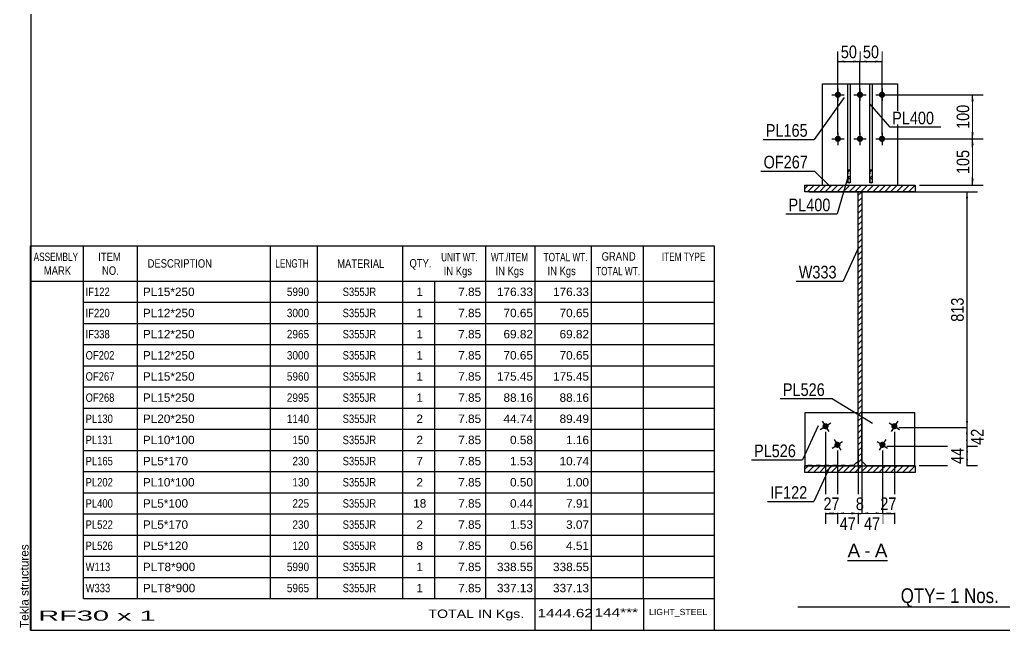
# Model space of a CAD drawing. Header units: millimetres. Extents: x 2 to 405, y 5 to 282.
# Drawn here: x 2.5 to 225.7, y 5 to 143.5 of the extents above; entities that cross this region are included whole.
import ezdxf

# ---------------------------------------------------------------- set-up
doc = ezdxf.new("R2010")
doc.units = ezdxf.units.MM
doc.linetypes.add('DXK_LINE_DOT1', pattern=[1.8814, 0.9407, -0.9407])
doc.styles.add('Arial', font='ARIAL.TTF', dxfattribs={"height": 0.2})
doc.styles.add('Arial Narrow', font='ARIALN.TTF', dxfattribs={"height": 0.2})

# ---------------------------------------------------------------- blocks, each defined once
blk = doc.blocks.new('Unknown-623473047-1210')
at = {"color": 5, "linetype": 'Continuous'}
for p, q in [((5, 282), (5, 5)), ((5, 5), (405, 5))]:
    blk.add_line(p, q, dxfattribs=at)
at = {"color": 174, "linetype": 'Continuous', "style": 'Arial'}
blk.add_text('Tekla structures', height=1.9102, rotation=90, dxfattribs=at).set_placement((4.5, 5.5))
blk = doc.blocks.new('Unknown-623473047-15 - 1231')
at = {"color": 7, "linetype": 'Continuous'}
blk.add_line((190.12, 20.79), (199.15, 20.79), dxfattribs=at)
at = {"color": 0, "linetype": 'Continuous'}
blk.add_wipeout([(192.97, 21.54), (192.97, 24.74), (190.12, 24.74), (190.12, 21.54)], dxfattribs=at)
blk.add_wipeout([(195.35, 21.54), (195.35, 24.74), (193.93, 24.74), (193.93, 21.54)], dxfattribs=at)
at = {"color": 96, "linetype": 'Continuous', "style": 'Arial'}
for s, p in [('A', (190.12, 21.54)), ('-', (193.93, 21.54))]:
    blk.add_text(s, height=3.06, dxfattribs=at).set_placement(p)
at = {"color": 0, "linetype": 'Continuous'}
blk.add_wipeout([(199.15, 21.54), (199.15, 24.74), (196.31, 24.74), (196.31, 21.54)], dxfattribs=at)
at = {"color": 96, "linetype": 'Continuous', "style": 'Arial'}
blk.add_text('A', height=3.06, dxfattribs=at).set_placement((196.31, 21.54))
blk = doc.blocks.new('Part-623473047-1259 - 1231')
at = {"linetype": 'Continuous'}
h = blk.add_hatch(dxfattribs=at)
h.set_pattern_fill('', scale=0.3, style=0, pattern_type=0)
h.set_pattern_definition([(45, (193.3315, 104.44925), (-0.673519, 0.673519), [])])
h.paths.add_polyline_path([(193.33, 42.3), (193.33, 104.45), (192.53, 104.45), (192.53, 42.3)])
at = {"color": 2, "linetype": 'Continuous'}
for p, q in [((192.53, 79.45), (192.53, 104.45)), ((192.53, 104.45), (193.33, 104.45)), ((193.33, 104.45), (193.33, 79.45)), ((192.53, 42.3), (192.53, 79.35)), ((193.33, 79.35), (193.33, 42.3)), ((193.33, 42.3), (192.53, 42.3))]:
    blk.add_line(p, q, dxfattribs=at)
blk = doc.blocks.new('Part-623473047-1322 - 1231')
at = {"color": 2, "linetype": 'Continuous'}
for p, q in [((193.36, 54.35), (205.36, 54.35)), ((193.36, 43.35), (193.36, 54.35)), ((205.36, 42.35), (205.36, 54.35)), ((193.36, 43.35), (194.36, 42.35)), ((194.36, 42.35), (205.36, 42.35)), ((194.36, 42.35), (194.36, 42.35))]:
    blk.add_line(p, q, dxfattribs=at)
at = {"color": 7, "linetype": 'DXK_LINE_DOT1'}
for p, q in [((193.36, 54.35), (205.36, 54.35)), ((194.36, 42.35), (193.36, 43.35)), ((194.36, 42.35), (205.36, 42.35))]:
    blk.add_line(p, q, dxfattribs=at)
blk = doc.blocks.new('Part-623473047-1257 - 1231')
at = {"linetype": 'Continuous'}
h = blk.add_hatch(dxfattribs=at)
h.set_pattern_fill('', scale=0.3, style=0, pattern_type=0)
h.set_pattern_definition([(45, (205.4315, 105.94925), (-0.67352, 0.67352), [])])
h.paths.add_polyline_path([(205.43, 104.45), (205.43, 105.95), (180.43, 105.95), (180.43, 104.45)])
at = {"color": 2, "linetype": 'Continuous'}
for p, q in [((180.43, 104.45), (180.43, 105.95)), ((180.43, 105.95), (205.43, 105.95)), ((205.43, 105.95), (205.43, 104.45)), ((205.43, 104.45), (180.43, 104.45))]:
    blk.add_line(p, q, dxfattribs=at)
blk = doc.blocks.new('Part-623473047-1261 - 1231')
at = {"linetype": 'Continuous'}
h = blk.add_hatch(dxfattribs=at)
h.set_pattern_fill('', scale=0.3, style=0, pattern_type=0)
h.set_pattern_definition([(45, (205.4315, 42.2992), (-0.67352, 0.67352), [])])
h.paths.add_polyline_path([(205.43, 40.8), (205.43, 42.3), (180.43, 42.3), (180.43, 40.8)])
at = {"color": 2, "linetype": 'Continuous'}
for p, q in [((180.43, 40.8), (180.43, 42.3)), ((180.43, 42.3), (205.43, 42.3)), ((205.43, 40.8), (180.43, 40.8)), ((205.43, 42.3), (205.43, 40.8))]:
    blk.add_line(p, q, dxfattribs=at)
blk = doc.blocks.new('Part-623473047-1321 - 1231')
at = {"linetype": 'Continuous'}
h = blk.add_hatch(dxfattribs=at)
h.set_pattern_fill('', scale=0.3, style=0, pattern_type=0)
h.set_pattern_definition([(45, (195.6815, 109.4183), (-0.67352, 0.67352), [])])
h.paths.add_polyline_path([(195.68, 106.45), (195.68, 109.42), (195.18, 109.42), (195.18, 106.45)])
at = {"color": 2, "linetype": 'Continuous'}
for p, q in [((195.18, 109.42), (195.18, 128.95)), ((195.18, 128.95), (195.68, 128.95)), ((195.68, 128.95), (195.68, 109.42)), ((195.18, 106.45), (195.18, 109.42)), ((195.18, 109.42), (195.68, 109.42)), ((195.68, 109.42), (195.68, 106.45)), ((195.68, 106.45), (195.18, 106.45)), ((195.68, 106.45), (195.18, 106.45))]:
    blk.add_line(p, q, dxfattribs=at)
at = {"color": 7, "linetype": 'DXK_LINE_DOT1'}
for p, q in [((195.18, 109.42), (195.18, 106.45)), ((195.68, 109.42), (195.68, 106.45)), ((195.18, 107.45), (195.68, 107.45))]:
    blk.add_line(p, q, dxfattribs=at)
blk = doc.blocks.new('Part-623473047-1328 - 1231')
at = {"color": 2, "linetype": 'Continuous'}
for p, q in [((184.43, 105.95), (184.43, 128.95)), ((184.43, 128.95), (201.43, 128.95)), ((201.43, 128.95), (201.43, 105.95))]:
    blk.add_line(p, q, dxfattribs=at)
at = {"color": 7, "linetype": 'DXK_LINE_DOT1'}
for p, q in [((184.43, 128.95), (201.43, 128.95)), ((184.43, 105.95), (184.43, 105.95)), ((184.43, 105.95), (184.43, 105.95)), ((184.43, 105.95), (201.43, 105.95)), ((201.43, 105.95), (201.43, 105.95)), ((201.43, 105.95), (201.43, 105.95))]:
    blk.add_line(p, q, dxfattribs=at)
blk = doc.blocks.new('Bolt-623473047-1363 - 1231')
at = {"linetype": 'Continuous'}
for points in [[(188.63, 126.45), (188.62, 126.31), (188.57, 126.17), (188.5, 126.04), (188.4, 125.93), (188.28, 125.84), (188.15, 125.79), (188, 125.75), (187.86, 125.75), (187.72, 125.79), (187.58, 125.84), (187.46, 125.93), (187.37, 126.04), (187.29, 126.17), (187.25, 126.31), (187.23, 126.45), (187.25, 126.6), (187.29, 126.74), (187.37, 126.86), (187.46, 126.97), (187.58, 127.06), (187.72, 127.12), (187.86, 127.15), (188, 127.15), (188.15, 127.12), (188.28, 127.06), (188.4, 126.97), (188.5, 126.86), (188.57, 126.74), (188.62, 126.6)], [(193.63, 126.45), (193.62, 126.31), (193.57, 126.17), (193.5, 126.04), (193.4, 125.93), (193.28, 125.84), (193.15, 125.79), (193, 125.75), (192.86, 125.75), (192.72, 125.79), (192.58, 125.84), (192.46, 125.93), (192.37, 126.04), (192.29, 126.17), (192.25, 126.31), (192.23, 126.45), (192.25, 126.6), (192.29, 126.74), (192.37, 126.86), (192.46, 126.97), (192.58, 127.06), (192.72, 127.12), (192.86, 127.15), (193, 127.15), (193.15, 127.12), (193.28, 127.06), (193.4, 126.97), (193.5, 126.86), (193.57, 126.74), (193.62, 126.6)], [(198.63, 126.45), (198.62, 126.31), (198.57, 126.17), (198.5, 126.04), (198.4, 125.93), (198.28, 125.84), (198.15, 125.79), (198, 125.75), (197.86, 125.75), (197.72, 125.79), (197.58, 125.84), (197.46, 125.93), (197.37, 126.04), (197.29, 126.17), (197.25, 126.31), (197.23, 126.45), (197.25, 126.6), (197.29, 126.74), (197.37, 126.86), (197.46, 126.97), (197.58, 127.06), (197.72, 127.12), (197.86, 127.15), (198, 127.15), (198.15, 127.12), (198.28, 127.06), (198.4, 126.97), (198.5, 126.86), (198.57, 126.74), (198.62, 126.6)], [(188.63, 116.45), (188.62, 116.31), (188.57, 116.17), (188.5, 116.04), (188.4, 115.93), (188.28, 115.84), (188.15, 115.79), (188, 115.75), (187.86, 115.75), (187.72, 115.79), (187.58, 115.84), (187.46, 115.93), (187.37, 116.04), (187.29, 116.17), (187.25, 116.31), (187.23, 116.45), (187.25, 116.6), (187.29, 116.74), (187.37, 116.86), (187.46, 116.97), (187.58, 117.06), (187.72, 117.12), (187.86, 117.15), (188, 117.15), (188.15, 117.12), (188.28, 117.06), (188.4, 116.97), (188.5, 116.86), (188.57, 116.74), (188.62, 116.6)], [(193.63, 116.45), (193.62, 116.31), (193.57, 116.17), (193.5, 116.04), (193.4, 115.93), (193.28, 115.84), (193.15, 115.79), (193, 115.75), (192.86, 115.75), (192.72, 115.79), (192.58, 115.84), (192.46, 115.93), (192.37, 116.04), (192.29, 116.17), (192.25, 116.31), (192.23, 116.45), (192.25, 116.6), (192.29, 116.74), (192.37, 116.86), (192.46, 116.97), (192.58, 117.06), (192.72, 117.12), (192.86, 117.15), (193, 117.15), (193.15, 117.12), (193.28, 117.06), (193.4, 116.97), (193.5, 116.86), (193.57, 116.74), (193.62, 116.6)], [(198.63, 116.45), (198.62, 116.31), (198.57, 116.17), (198.5, 116.04), (198.4, 115.93), (198.28, 115.84), (198.15, 115.79), (198, 115.75), (197.86, 115.75), (197.72, 115.79), (197.58, 115.84), (197.46, 115.93), (197.37, 116.04), (197.29, 116.17), (197.25, 116.31), (197.23, 116.45), (197.25, 116.6), (197.29, 116.74), (197.37, 116.86), (197.46, 116.97), (197.58, 117.06), (197.72, 117.12), (197.86, 117.15), (198, 117.15), (198.15, 117.12), (198.28, 117.06), (198.4, 116.97), (198.5, 116.86), (198.57, 116.74), (198.62, 116.6)]]:
    blk.add_hatch(color=3, dxfattribs=at).paths.add_polyline_path(points)
at = {"color": 3, "linetype": 'Continuous'}
for p, q in [((187.93, 127.85), (187.93, 125.05)), ((192.93, 127.85), (192.93, 125.05)), ((197.93, 127.85), (197.93, 125.05)), ((186.53, 126.45), (189.33, 126.45)), ((191.53, 126.45), (194.33, 126.45)), ((196.53, 126.45), (199.33, 126.45)), ((186.53, 116.45), (189.33, 116.45)), ((187.93, 117.85), (187.93, 115.05)), ((191.53, 116.45), (194.33, 116.45)), ((192.93, 117.85), (192.93, 115.05)), ((196.53, 116.45), (199.33, 116.45)), ((197.93, 117.85), (197.93, 115.05))]:
    blk.add_line(p, q, dxfattribs=at)
blk = doc.blocks.new('Part-623473047-5095 - 1231')
at = {"color": 2, "linetype": 'Continuous'}
for p, q in [((180.5, 54.35), (192.5, 54.35)), ((180.5, 42.35), (180.5, 54.35)), ((192.5, 43.35), (192.5, 54.35)), ((191.5, 42.35), (192.5, 43.35)), ((180.5, 42.35), (191.5, 42.35)), ((191.5, 42.35), (191.5, 42.35))]:
    blk.add_line(p, q, dxfattribs=at)
at = {"color": 7, "linetype": 'DXK_LINE_DOT1'}
for p, q in [((180.5, 54.35), (192.5, 54.35)), ((191.5, 42.35), (192.5, 43.35)), ((191.5, 42.35), (180.5, 42.35))]:
    blk.add_line(p, q, dxfattribs=at)
blk = doc.blocks.new('Part-623473047-5110 - 1231')
at = {"linetype": 'Continuous'}
h = blk.add_hatch(dxfattribs=at)
h.set_pattern_fill('', scale=0.3, style=0, pattern_type=0)
h.set_pattern_definition([(45, (190.6815, 109.4183), (-0.67352, 0.67352), [])])
h.paths.add_polyline_path([(190.68, 106.45), (190.68, 109.42), (190.18, 109.42), (190.18, 106.45)])
at = {"color": 2, "linetype": 'Continuous'}
for p, q in [((190.18, 109.42), (190.18, 128.95)), ((190.18, 128.95), (190.68, 128.95)), ((190.68, 128.95), (190.68, 109.42)), ((190.18, 106.45), (190.18, 109.42)), ((190.18, 109.42), (190.68, 109.42)), ((190.68, 109.42), (190.68, 106.45)), ((190.68, 106.45), (190.18, 106.45)), ((190.68, 106.45), (190.18, 106.45))]:
    blk.add_line(p, q, dxfattribs=at)
at = {"color": 7, "linetype": 'DXK_LINE_DOT1'}
for p, q in [((190.18, 109.42), (190.18, 106.45)), ((190.68, 109.42), (190.68, 106.45)), ((190.18, 107.45), (190.68, 107.45))]:
    blk.add_line(p, q, dxfattribs=at)
blk = doc.blocks.new('Bolt-623473047-5125 - 1231')
at = {"linetype": 'Continuous'}
for points in [[(201.32, 50.88), (201.23, 50.77), (201.12, 50.67), (200.99, 50.61), (200.84, 50.57), (200.7, 50.56), (200.55, 50.58), (200.42, 50.63), (200.29, 50.71), (200.19, 50.81), (200.11, 50.94), (200.06, 51.07), (200.03, 51.22), (200.04, 51.36), (200.08, 51.5), (200.14, 51.64), (200.23, 51.75), (200.35, 51.84), (200.48, 51.91), (200.62, 51.95), (200.76, 51.96), (200.91, 51.93), (201.05, 51.88), (201.17, 51.8), (201.27, 51.7), (201.35, 51.58), (201.41, 51.44), (201.43, 51.3), (201.42, 51.15), (201.39, 51.01)], [(198.62, 46.67), (198.53, 46.56), (198.42, 46.46), (198.29, 46.4), (198.14, 46.36), (198, 46.35), (197.85, 46.37), (197.72, 46.42), (197.59, 46.5), (197.49, 46.61), (197.41, 46.73), (197.36, 46.86), (197.33, 47.01), (197.34, 47.15), (197.38, 47.3), (197.44, 47.43), (197.53, 47.54), (197.65, 47.63), (197.78, 47.7), (197.92, 47.74), (198.06, 47.75), (198.21, 47.73), (198.35, 47.67), (198.47, 47.6), (198.57, 47.49), (198.65, 47.37), (198.71, 47.23), (198.73, 47.09), (198.72, 46.94), (198.69, 46.8)]]:
    blk.add_hatch(color=3, dxfattribs=at).paths.add_polyline_path(points)
at = {"color": 3, "linetype": 'Continuous'}
for p, q in [((199.55, 52.01), (201.91, 50.5)), ((201.49, 52.44), (199.98, 50.08)), ((196.85, 47.81), (199.21, 46.29)), ((198.79, 48.23), (197.28, 45.87))]:
    blk.add_line(p, q, dxfattribs=at)
blk = doc.blocks.new('Bolt-623473047-5131 - 1231')
at = {"linetype": 'Continuous'}
for points in [[(185.72, 51.64), (185.79, 51.5), (185.82, 51.36), (185.83, 51.22), (185.81, 51.07), (185.75, 50.94), (185.67, 50.81), (185.57, 50.71), (185.45, 50.63), (185.31, 50.58), (185.16, 50.56), (185.02, 50.57), (184.88, 50.61), (184.75, 50.67), (184.63, 50.77), (184.54, 50.88), (184.48, 51.01), (184.44, 51.15), (184.43, 51.3), (184.46, 51.44), (184.51, 51.58), (184.59, 51.7), (184.69, 51.8), (184.82, 51.88), (184.95, 51.93), (185.1, 51.96), (185.24, 51.95), (185.39, 51.91), (185.52, 51.84), (185.63, 51.75)], [(188.42, 47.43), (188.49, 47.3), (188.52, 47.15), (188.53, 47.01), (188.51, 46.86), (188.45, 46.73), (188.37, 46.61), (188.27, 46.5), (188.15, 46.42), (188.01, 46.37), (187.86, 46.35), (187.72, 46.36), (187.58, 46.4), (187.45, 46.46), (187.33, 46.56), (187.24, 46.67), (187.18, 46.8), (187.14, 46.94), (187.13, 47.09), (187.16, 47.23), (187.21, 47.37), (187.29, 47.49), (187.39, 47.6), (187.52, 47.67), (187.65, 47.73), (187.8, 47.75), (187.94, 47.74), (188.09, 47.7), (188.22, 47.63), (188.33, 47.54)]]:
    blk.add_hatch(color=3, dxfattribs=at).paths.add_polyline_path(points)
at = {"color": 3, "linetype": 'Continuous'}
for p, q in [((183.95, 50.5), (186.31, 52.01)), ((184.38, 52.44), (185.89, 50.08)), ((186.65, 46.29), (189.01, 47.81)), ((187.08, 48.23), (188.59, 45.87))]:
    blk.add_line(p, q, dxfattribs=at)
blk = doc.blocks.new('StraightDimension-623473047-8142 - 1231')
at = {"linetype": 'Continuous'}
for points in [[(218.21, 124.95), (218.46, 126.45), (218.71, 124.95)], [(218.71, 117.95), (218.46, 116.45), (218.21, 117.95)]]:
    blk.add_hatch(color=7, dxfattribs=at).paths.add_polyline_path(points)
at = {"color": 7, "linetype": 'Continuous'}
for p, q in [((198.93, 126.45), (220.86, 126.45)), ((218.46, 116.45), (218.46, 126.45)), ((198.93, 116.45), (220.86, 116.45))]:
    blk.add_line(p, q, dxfattribs=at)
at = {"color": 0}
blk.add_wipeout([(218.31, 124.79), (214.11, 124.79), (214.11, 118.11), (218.31, 118.11)], dxfattribs=at)
at = {"color": 3, "style": 'Arial Narrow'}
blk.add_text('100', height=2.863, rotation=90.0002, dxfattribs=at).set_placement((217.71, 118.71))
blk = doc.blocks.new('StraightDimension-623473047-8030 - 1231')
at = {"linetype": 'Continuous'}
for points in [[(189.33, 31.24), (187.83, 31.49), (189.33, 31.74)], [(191, 31.74), (192.5, 31.49), (191, 31.24)]]:
    blk.add_hatch(color=7, dxfattribs=at).paths.add_polyline_path(points)
at = {"color": 7, "linetype": 'Continuous'}
for p, q in [((187.83, 45.75), (187.83, 29.24)), ((192.5, 45.75), (192.5, 29.24)), ((187.83, 31.49), (192.5, 31.49))]:
    blk.add_line(p, q, dxfattribs=at)
at = {"color": 0}
blk.add_wipeout([(192.59, 27.14), (192.59, 31.34), (187.74, 31.34), (187.74, 27.14)], dxfattribs=at)
at = {"color": 3, "style": 'Arial Narrow'}
blk.add_text('47', height=2.863, dxfattribs=at).set_placement((188.34, 27.74))
blk = doc.blocks.new('StraightDimension-623473047-8029 - 1231')
at = {"linetype": 'Continuous'}
for points in [[(191, 31.74), (192.5, 31.49), (191, 31.24)], [(194.83, 31.24), (193.33, 31.49), (194.83, 31.74)]]:
    blk.add_hatch(color=7, dxfattribs=at).paths.add_polyline_path(points)
at = {"color": 7, "linetype": 'Continuous'}
for p, q in [((192.5, 45.75), (192.5, 29.09)), ((193.33, 45.75), (193.33, 29.09)), ((192.5, 31.49), (193.33, 31.49))]:
    blk.add_line(p, q, dxfattribs=at)
at = {"color": 0}
blk.add_wipeout([(194.43, 31.64), (194.43, 35.84), (191.4, 35.84), (191.4, 31.64)], dxfattribs=at)
at = {"color": 3, "style": 'Arial Narrow'}
blk.add_text('8', height=2.86, dxfattribs=at).set_placement((192, 32.24))
blk = doc.blocks.new('StraightDimension-623473047-8166 - 1231')
at = {"linetype": 'Continuous'}
for points in [[(194.43, 133.75), (192.93, 134), (194.43, 134.25)], [(196.43, 134.25), (197.93, 134), (196.43, 133.75)]]:
    blk.add_hatch(color=7, dxfattribs=at).paths.add_polyline_path(points)
at = {"color": 7, "linetype": 'Continuous'}
for p, q in [((192.93, 117.45), (192.93, 136.25)), ((197.93, 117.45), (197.93, 136.25)), ((192.93, 134), (197.93, 134))]:
    blk.add_line(p, q, dxfattribs=at)
at = {"color": 0}
blk.add_wipeout([(197.86, 134.15), (197.86, 138.35), (193, 138.35), (193, 134.15)], dxfattribs=at)
at = {"color": 3, "style": 'Arial Narrow'}
blk.add_text('50', height=2.863, dxfattribs=at).set_placement((193.6, 134.75))
blk = doc.blocks.new('StraightDimension-623473047-8027 - 1231')
at = {"linetype": 'Continuous'}
for points in [[(199.53, 31.24), (198.03, 31.49), (199.53, 31.74)], [(199.23, 31.74), (200.73, 31.49), (199.23, 31.24)]]:
    blk.add_hatch(color=7, dxfattribs=at).paths.add_polyline_path(points)
at = {"color": 7, "linetype": 'Continuous'}
for p, q in [((200.73, 49.96), (200.73, 29.09)), ((198.03, 45.75), (198.03, 29.09)), ((198.03, 31.49), (200.73, 31.49))]:
    blk.add_line(p, q, dxfattribs=at)
at = {"color": 0}
blk.add_wipeout([(201.81, 31.64), (201.81, 35.84), (196.95, 35.84), (196.95, 31.64)], dxfattribs=at)
at = {"color": 3, "style": 'Arial Narrow'}
blk.add_text('27', height=2.863, dxfattribs=at).set_placement((197.55, 32.24))
blk = doc.blocks.new('StraightDimension-623473047-8028 - 1231')
at = {"linetype": 'Continuous'}
for points in [[(194.83, 31.24), (193.33, 31.49), (194.83, 31.74)], [(196.53, 31.74), (198.03, 31.49), (196.53, 31.24)]]:
    blk.add_hatch(color=7, dxfattribs=at).paths.add_polyline_path(points)
at = {"color": 7, "linetype": 'Continuous'}
for p, q in [((193.33, 45.75), (193.33, 29.24)), ((198.03, 45.75), (198.03, 29.24)), ((193.33, 31.49), (198.03, 31.49))]:
    blk.add_line(p, q, dxfattribs=at)
at = {"color": 0}
blk.add_wipeout([(198.11, 27.14), (198.11, 31.34), (193.25, 31.34), (193.25, 27.14)], dxfattribs=at)
at = {"color": 3, "style": 'Arial Narrow'}
blk.add_text('47', height=2.863, dxfattribs=at).set_placement((193.85, 27.74))
blk = doc.blocks.new('StraightDimension-623473047-8031 - 1231')
at = {"linetype": 'Continuous'}
for points in [[(186.64, 31.24), (185.14, 31.49), (186.64, 31.74)], [(186.33, 31.74), (187.83, 31.49), (186.33, 31.24)]]:
    blk.add_hatch(color=7, dxfattribs=at).paths.add_polyline_path(points)
at = {"color": 7, "linetype": 'Continuous'}
for p, q in [((185.14, 49.96), (185.14, 29.09)), ((187.83, 45.75), (187.83, 29.09)), ((185.14, 31.49), (187.83, 31.49))]:
    blk.add_line(p, q, dxfattribs=at)
at = {"color": 0}
blk.add_wipeout([(188.91, 31.64), (188.91, 35.84), (184.06, 35.84), (184.06, 31.64)], dxfattribs=at)
at = {"color": 3, "style": 'Arial Narrow'}
blk.add_text('27', height=2.863, dxfattribs=at).set_placement((184.66, 32.24))
blk = doc.blocks.new('StraightDimension-623473047-8071 - 1231')
at = {"linetype": 'Continuous'}
for points in [[(216.95, 102.95), (217.2, 104.45), (217.45, 102.95)], [(217.45, 52.46), (217.2, 50.96), (216.95, 52.46)]]:
    blk.add_hatch(color=7, dxfattribs=at).paths.add_polyline_path(points)
at = {"color": 7, "linetype": 'Continuous'}
for p, q in [((181.43, 104.45), (219.6, 104.45)), ((217.2, 50.96), (217.2, 104.45)), ((201.73, 50.96), (219.6, 50.96))]:
    blk.add_line(p, q, dxfattribs=at)
at = {"color": 0}
blk.add_wipeout([(217.05, 81.05), (212.85, 81.05), (212.85, 74.36), (217.05, 74.36)], dxfattribs=at)
at = {"color": 3, "style": 'Arial Narrow'}
blk.add_text('813', height=2.863, rotation=90.0002, dxfattribs=at).set_placement((216.45, 74.96))
blk = doc.blocks.new('StraightDimension-623473047-8072 - 1231')
at = {"linetype": 'Continuous'}
for points in [[(216.95, 49.46), (217.2, 50.96), (217.45, 49.46)], [(217.45, 48.25), (217.2, 46.75), (216.95, 48.25)]]:
    blk.add_hatch(color=7, dxfattribs=at).paths.add_polyline_path(points)
at = {"color": 7, "linetype": 'Continuous'}
for p, q in [((201.73, 50.96), (219.45, 50.96)), ((217.2, 46.75), (217.2, 50.96)), ((199.03, 46.75), (219.45, 46.75))]:
    blk.add_line(p, q, dxfattribs=at)
at = {"color": 0}
blk.add_wipeout([(221.55, 51.28), (217.35, 51.28), (217.35, 46.43), (221.55, 46.43)], dxfattribs=at)
at = {"color": 3, "style": 'Arial Narrow'}
blk.add_text('42', height=2.863, rotation=90.0002, dxfattribs=at).set_placement((220.95, 47.03))
blk = doc.blocks.new('StraightDimension-623473047-8073 - 1231')
at = {"linetype": 'Continuous'}
for points in [[(216.95, 45.25), (217.2, 46.75), (217.45, 45.25)], [(217.45, 43.85), (217.2, 42.35), (216.95, 43.85)]]:
    blk.add_hatch(color=7, dxfattribs=at).paths.add_polyline_path(points)
at = {"color": 7, "linetype": 'Continuous'}
for p, q in [((199.03, 46.75), (219.6, 46.75)), ((217.2, 42.35), (217.2, 46.75)), ((206.36, 42.35), (219.6, 42.35))]:
    blk.add_line(p, q, dxfattribs=at)
at = {"color": 0}
blk.add_wipeout([(217.05, 46.98), (212.85, 46.98), (212.85, 42.12), (217.05, 42.12)], dxfattribs=at)
at = {"color": 3, "style": 'Arial Narrow'}
blk.add_text('44', height=2.863, rotation=90.0002, dxfattribs=at).set_placement((216.45, 42.72))
blk = doc.blocks.new('StraightDimension-623473047-8143 - 1231')
at = {"linetype": 'Continuous'}
for points in [[(218.21, 114.95), (218.46, 116.45), (218.71, 114.95)], [(218.71, 107.45), (218.46, 105.95), (218.21, 107.45)]]:
    blk.add_hatch(color=7, dxfattribs=at).paths.add_polyline_path(points)
at = {"color": 7, "linetype": 'Continuous'}
for p, q in [((198.93, 116.45), (220.86, 116.45)), ((218.46, 105.95), (218.46, 116.45)), ((206.43, 105.95), (220.86, 105.95))]:
    blk.add_line(p, q, dxfattribs=at)
at = {"color": 0}
blk.add_wipeout([(218.31, 114.54), (214.11, 114.54), (214.11, 107.86), (218.31, 107.86)], dxfattribs=at)
at = {"color": 3, "style": 'Arial Narrow'}
blk.add_text('105', height=2.863, rotation=90.0002, dxfattribs=at).set_placement((217.71, 108.46))
blk = doc.blocks.new('StraightDimension-623473047-8167 - 1231')
at = {"linetype": 'Continuous'}
for points in [[(189.43, 133.75), (187.93, 134), (189.43, 134.25)], [(191.43, 134.25), (192.93, 134), (191.43, 133.75)]]:
    blk.add_hatch(color=7, dxfattribs=at).paths.add_polyline_path(points)
at = {"color": 7, "linetype": 'Continuous'}
for p, q in [((187.93, 117.45), (187.93, 136.25)), ((192.93, 117.45), (192.93, 136.25)), ((187.93, 134), (192.93, 134))]:
    blk.add_line(p, q, dxfattribs=at)
at = {"color": 0}
blk.add_wipeout([(192.86, 134.15), (192.86, 138.35), (188, 138.35), (188, 134.15)], dxfattribs=at)
at = {"color": 3, "style": 'Arial Narrow'}
blk.add_text('50', height=2.863, dxfattribs=at).set_placement((188.6, 134.75))
blk = doc.blocks.new('CBS_BOM-623473047-9623')
at = {"color": 7, "linetype": 'Continuous'}
for p, q in [((4.97, 84.17), (4.97, 92.17)), ((4.97, 92.17), (159.89, 92.17)), ((16.97, 84.17), (16.97, 92.17)), ((29.16, 84.17), (29.16, 92.17)), ((59.32, 84.17), (59.32, 92.17)), ((70, 84.17), (70, 92.17)), ((89.32, 84.17), (89.32, 92.17)), ((108.12, 84.17), (108.12, 92.17)), ((119.33, 84.17), (119.33, 92.17)), ((132.12, 84.17), (132.12, 92.17)), ((143.87, 84.17), (143.87, 92.17)), ((159.89, 92.16), (159.89, 84.18)), ((4.97, 84.17), (159.89, 84.17)), ((4.97, 79.37), (4.97, 84.17)), ((16.97, 79.37), (16.97, 84.17)), ((29.16, 79.37), (29.16, 84.17)), ((59.32, 79.37), (59.32, 84.17)), ((70, 79.37), (70, 84.17)), ((89.32, 79.37), (89.32, 84.17)), ((96.58, 79.37), (96.58, 84.17)), ((108.12, 79.37), (108.12, 84.17)), ((119.33, 79.37), (119.33, 84.17)), ((132.12, 79.37), (132.12, 84.17)), ((143.89, 79.37), (143.89, 84.17)), ((159.89, 84.16), (159.89, 79.37)), ((4.97, 74.57), (4.97, 79.37)), ((16.97, 79.37), (159.89, 79.37)), ((16.97, 74.57), (16.97, 79.37)), ((29.16, 74.57), (29.16, 79.37)), ((59.32, 74.57), (59.32, 79.37)), ((70, 74.57), (70, 79.37)), ((89.32, 74.57), (89.32, 79.37)), ((96.58, 74.57), (96.58, 79.37)), ((108.12, 74.57), (108.12, 79.37)), ((119.33, 74.57), (119.33, 79.37)), ((132.12, 74.57), (132.12, 79.37)), ((143.89, 74.57), (143.89, 79.37)), ((159.89, 79.36), (159.89, 74.57)), ((4.97, 69.77), (4.97, 74.57)), ((16.97, 74.57), (159.89, 74.57)), ((16.97, 69.77), (16.97, 74.57)), ((29.16, 69.77), (29.16, 74.57)), ((59.32, 69.77), (59.32, 74.57)), ((70, 69.77), (70, 74.57)), ((89.32, 69.77), (89.32, 74.57)), ((96.58, 69.77), (96.58, 74.57)), ((108.12, 69.77), (108.12, 74.57)), ((119.33, 69.77), (119.33, 74.57)), ((132.12, 69.77), (132.12, 74.57)), ((143.89, 69.77), (143.89, 74.57)), ((159.89, 74.56), (159.89, 69.77)), ((4.97, 64.97), (4.97, 69.77)), ((16.97, 69.77), (159.89, 69.77)), ((16.97, 64.97), (16.97, 69.77)), ((29.16, 64.97), (29.16, 69.77)), ((59.32, 64.97), (59.32, 69.77)), ((70, 64.97), (70, 69.77)), ((89.32, 64.97), (89.32, 69.77)), ((96.58, 64.97), (96.58, 69.77)), ((108.12, 64.97), (108.12, 69.77)), ((119.33, 64.97), (119.33, 69.77)), ((132.12, 64.97), (132.12, 69.77)), ((143.89, 64.97), (143.89, 69.77)), ((159.89, 69.76), (159.89, 64.97)), ((4.97, 60.17), (4.97, 64.97)), ((16.97, 64.97), (159.89, 64.97)), ((16.97, 60.17), (16.97, 64.97)), ((29.16, 60.17), (29.16, 64.97)), ((59.32, 60.17), (59.32, 64.97)), ((70, 60.17), (70, 64.97)), ((89.32, 60.17), (89.32, 64.97)), ((96.58, 60.17), (96.58, 64.97)), ((108.12, 60.17), (108.12, 64.97)), ((119.33, 60.17), (119.33, 64.97)), ((132.12, 60.17), (132.12, 64.97)), ((143.89, 60.17), (143.89, 64.97)), ((159.89, 64.96), (159.89, 60.17)), ((4.97, 55.37), (4.97, 60.17)), ((16.97, 60.17), (159.89, 60.17)), ((16.97, 55.37), (16.97, 60.17)), ((29.16, 55.37), (29.16, 60.17)), ((59.32, 55.37), (59.32, 60.17)), ((70, 55.37), (70, 60.17)), ((89.32, 55.37), (89.32, 60.17)), ((96.58, 55.37), (96.58, 60.17)), ((108.12, 55.37), (108.12, 60.17)), ((119.33, 55.37), (119.33, 60.17)), ((132.12, 55.37), (132.12, 60.17)), ((143.89, 55.37), (143.89, 60.17)), ((159.89, 60.16), (159.89, 55.37)), ((4.97, 50.57), (4.97, 55.37)), ((16.97, 55.37), (159.89, 55.37)), ((16.97, 50.57), (16.97, 55.37)), ((29.16, 50.57), (29.16, 55.37)), ((59.32, 50.57), (59.32, 55.37)), ((70, 50.57), (70, 55.37)), ((89.32, 50.57), (89.32, 55.37)), ((96.58, 50.57), (96.58, 55.37)), ((108.12, 50.57), (108.12, 55.37)), ((119.33, 50.57), (119.33, 55.37)), ((132.12, 50.57), (132.12, 55.37)), ((143.89, 50.57), (143.89, 55.37)), ((159.89, 55.36), (159.89, 50.57)), ((4.97, 45.77), (4.97, 50.57)), ((16.97, 50.57), (159.89, 50.57)), ((16.97, 45.77), (16.97, 50.57)), ((29.16, 45.77), (29.16, 50.57)), ((59.32, 45.77), (59.32, 50.57)), ((70, 45.77), (70, 50.57)), ((89.32, 45.77), (89.32, 50.57)), ((96.58, 45.77), (96.58, 50.57)), ((108.12, 45.77), (108.12, 50.57)), ((119.33, 45.77), (119.33, 50.57)), ((132.12, 45.77), (132.12, 50.57)), ((143.89, 45.77), (143.89, 50.57)), ((159.89, 50.56), (159.89, 45.77)), ((4.97, 40.97), (4.97, 45.77)), ((16.97, 45.77), (159.89, 45.77)), ((16.97, 40.97), (16.97, 45.77)), ((29.16, 40.97), (29.16, 45.77)), ((59.32, 40.97), (59.32, 45.77)), ((70, 40.97), (70, 45.77)), ((89.32, 40.97), (89.32, 45.77)), ((96.58, 40.97), (96.58, 45.77)), ((108.12, 40.97), (108.12, 45.77)), ((119.33, 40.97), (119.33, 45.77)), ((132.12, 40.97), (132.12, 45.77)), ((143.89, 40.97), (143.89, 45.77)), ((159.89, 45.76), (159.89, 40.97)), ((4.97, 36.17), (4.97, 40.97)), ((16.97, 40.97), (159.89, 40.97)), ((16.97, 36.17), (16.97, 40.97)), ((29.16, 36.17), (29.16, 40.97)), ((59.32, 36.17), (59.32, 40.97)), ((70, 36.17), (70, 40.97)), ((89.32, 36.17), (89.32, 40.97)), ((96.58, 36.17), (96.58, 40.97)), ((108.12, 36.17), (108.12, 40.97)), ((119.33, 36.17), (119.33, 40.97)), ((132.12, 36.17), (132.12, 40.97)), ((143.89, 36.17), (143.89, 40.97)), ((159.89, 40.96), (159.89, 36.17)), ((4.97, 31.37), (4.97, 36.17)), ((16.97, 36.17), (159.89, 36.17)), ((16.97, 31.37), (16.97, 36.17)), ((29.16, 31.37), (29.16, 36.17)), ((59.32, 31.37), (59.32, 36.17)), ((70, 31.37), (70, 36.17)), ((89.32, 31.37), (89.32, 36.17)), ((96.58, 31.37), (96.58, 36.17)), ((108.12, 31.37), (108.12, 36.17)), ((119.33, 31.37), (119.33, 36.17)), ((132.12, 31.37), (132.12, 36.17)), ((143.89, 31.37), (143.89, 36.17)), ((159.89, 36.16), (159.89, 31.37)), ((4.97, 26.57), (4.97, 31.37)), ((16.97, 31.37), (159.89, 31.37)), ((16.97, 26.57), (16.97, 31.37)), ((29.16, 26.57), (29.16, 31.37)), ((59.32, 26.57), (59.32, 31.37)), ((70, 26.57), (70, 31.37)), ((89.32, 26.57), (89.32, 31.37)), ((96.58, 26.57), (96.58, 31.37)), ((108.12, 26.57), (108.12, 31.37)), ((119.33, 26.57), (119.33, 31.37)), ((132.12, 26.57), (132.12, 31.37)), ((143.89, 26.57), (143.89, 31.37)), ((159.89, 31.36), (159.89, 26.57)), ((4.97, 21.77), (4.97, 26.57)), ((16.97, 26.57), (159.89, 26.57)), ((16.97, 21.77), (16.97, 26.57)), ((29.16, 21.77), (29.16, 26.57)), ((59.32, 21.77), (59.32, 26.57)), ((70, 21.77), (70, 26.57)), ((89.32, 21.77), (89.32, 26.57)), ((96.58, 21.77), (96.58, 26.57)), ((108.12, 21.77), (108.12, 26.57)), ((119.33, 21.77), (119.33, 26.57)), ((132.12, 21.77), (132.12, 26.57)), ((143.89, 21.77), (143.89, 26.57)), ((159.89, 26.56), (159.89, 21.77)), ((4.97, 16.97), (4.97, 21.77)), ((16.97, 21.77), (159.89, 21.77)), ((16.97, 16.97), (16.97, 21.77)), ((29.16, 16.97), (29.16, 21.77)), ((59.32, 16.97), (59.32, 21.77)), ((70, 16.97), (70, 21.77)), ((89.32, 16.97), (89.32, 21.77)), ((96.58, 16.97), (96.58, 21.77)), ((108.12, 16.97), (108.12, 21.77)), ((119.33, 16.97), (119.33, 21.77)), ((132.12, 16.97), (132.12, 21.77)), ((143.89, 16.97), (143.89, 21.77)), ((159.89, 21.76), (159.89, 16.97)), ((4.97, 12.17), (4.97, 16.97)), ((16.97, 16.97), (159.89, 16.97)), ((16.97, 12.17), (16.97, 16.97)), ((29.16, 12.17), (29.16, 16.97)), ((59.32, 12.17), (59.32, 16.97)), ((70, 12.17), (70, 16.97)), ((89.32, 12.17), (89.32, 16.97)), ((96.58, 12.17), (96.58, 16.97)), ((108.12, 12.17), (108.12, 16.97)), ((119.33, 12.17), (119.33, 16.97)), ((132.12, 12.17), (132.12, 16.97)), ((143.89, 12.17), (143.89, 16.97)), ((159.89, 16.96), (159.89, 12.17)), ((4.97, 4.97), (4.97, 12.15)), ((16.97, 12.17), (159.89, 12.17)), ((119.33, 4.97), (119.33, 12.15)), ((132.12, 4.97), (132.12, 12.15)), ((143.93, 4.97), (143.93, 12.15)), ((159.89, 12.17), (159.89, 4.97)), ((4.97, 4.97), (159.89, 4.97))]:
    blk.add_line(p, q, dxfattribs=at)
at = {"color": 3, "linetype": 'Continuous', "style": 'Arial'}
for s, height, width, p in [('ASSEMBLY', 1.91, 0.7, (5.65, 88.74)), ('ITEM', 1.91, 0.8, (20.3, 88.74)), ('UNIT WT.', 1.91, 0.7, (98.01, 88.67)), ('WT./ITEM', 1.91, 0.7, (109.3, 88.67)), ('TOTAL WT.', 1.91, 0.7, (121.24, 88.67)), ('GRAND', 1.91, 0.8, (134.39, 88.83)), ('ITEM TYPE', 1.91, 0.7, (148.03, 88.75)), ('MARK', 1.91, 0.8, (7.97, 85.61)), ('NO.', 1.91, 0.8, (21.15, 85.61)), ('DESCRIPTION', 1.9102, 0.8, (31.48, 87.24)), ('LENGTH', 1.91, 0.7, (60.43, 87.24)), ('MATERIAL', 1.91, 0.8, (74.45, 87.19)), ('QTY.', 1.91, 0.8, (90.84, 87.27)), ('IN Kgs', 1.91, 0.8, (98.59, 85.53)), ('IN Kgs', 1.91, 0.8, (110.34, 85.53)), ('IN Kgs', 1.91, 0.8, (122.13, 85.53)), ('TOTAL WT.', 1.91, 0.7, (133.13, 85.49))]:
    blk.add_text(s, height=height, dxfattribs=dict(at, width=width)).set_placement(p)
at = {"color": 7, "linetype": 'Continuous', "style": 'Arial'}
for s, width, p in [('IF122', 0.8, (17.43, 80.8)), ('5990', 0.85, (63.04, 80.8)), ('S355JR', 0.8, (75.69, 80.8)), ('IF220', 0.8, (17.43, 76)), ('3000', 0.85, (63.04, 76)), ('S355JR', 0.8, (75.69, 76)), ('IF338', 0.8, (17.43, 71.2)), ('2965', 0.85, (63.04, 71.2)), ('S355JR', 0.8, (75.69, 71.2)), ('OF202', 0.8, (17.43, 66.4)), ('3000', 0.85, (63.04, 66.4)), ('S355JR', 0.8, (75.69, 66.4)), ('OF267', 0.8, (17.43, 61.6)), ('5960', 0.85, (63.04, 61.6)), ('S355JR', 0.8, (75.69, 61.6)), ('OF268', 0.8, (17.43, 56.8)), ('2995', 0.85, (63.04, 56.8)), ('S355JR', 0.8, (75.69, 56.8)), ('PL130', 0.8, (17.43, 52)), ('1140', 0.85, (63.04, 52)), ('S355JR', 0.8, (75.69, 52)), ('PL131', 0.8, (17.43, 47.2)), ('150', 0.85, (64.3, 47.2)), ('S355JR', 0.8, (75.69, 47.2)), ('PL165', 0.8, (17.43, 42.4)), ('230', 0.85, (64.3, 42.4)), ('S355JR', 0.8, (75.69, 42.4)), ('PL202', 0.8, (17.43, 37.6)), ('130', 0.85, (64.3, 37.6)), ('S355JR', 0.8, (75.69, 37.6)), ('PL400', 0.8, (17.43, 32.8)), ('225', 0.85, (64.3, 32.8)), ('S355JR', 0.8, (75.69, 32.8)), ('PL522', 0.8, (17.43, 28)), ('230', 0.85, (64.3, 28)), ('S355JR', 0.8, (75.69, 28)), ('PL526', 0.8, (17.43, 23.2)), ('120', 0.85, (64.3, 23.2)), ('S355JR', 0.8, (75.69, 23.2)), ('W113', 0.8, (17.43, 18.4)), ('5990', 0.85, (63.04, 18.4)), ('S355JR', 0.8, (75.69, 18.4)), ('W333', 0.8, (17.43, 13.6)), ('5965', 0.85, (63.04, 13.6)), ('S355JR', 0.8, (75.69, 13.6))]:
    blk.add_text(s, height=1.91, dxfattribs=dict(at, width=width)).set_placement(p)
for s, p in [('PL15*250', (30.41, 80.8)), ('1', (92.41, 80.8)), ('7.85', (101.88, 80.8)), ('176.33', (110.66, 80.8)), ('176.33', (123.37, 80.8)), ('PL12*250', (30.41, 76)), ('1', (92.41, 76)), ('7.85', (101.88, 76)), ('70.65', (112.14, 76)), ('70.65', (124.85, 76)), ('PL12*250', (30.41, 71.2)), ('1', (92.41, 71.2)), ('7.85', (101.88, 71.2)), ('69.82', (112.14, 71.2)), ('69.82', (124.85, 71.2)), ('PL12*250', (30.41, 66.4)), ('1', (92.41, 66.4)), ('7.85', (101.88, 66.4)), ('70.65', (112.14, 66.4)), ('70.65', (124.85, 66.4)), ('PL15*250', (30.41, 61.6)), ('1', (92.41, 61.6)), ('7.85', (101.88, 61.6)), ('175.45', (110.66, 61.6)), ('175.45', (123.37, 61.6)), ('PL15*250', (30.41, 56.8)), ('1', (92.41, 56.8)), ('7.85', (101.88, 56.8)), ('88.16', (112.14, 56.8)), ('88.16', (124.85, 56.8)), ('PL20*250', (30.41, 52)), ('2', (92.41, 52)), ('7.85', (101.88, 52)), ('44.74', (112.14, 52)), ('89.49', (124.85, 52)), ('PL10*100', (30.41, 47.2)), ('2', (92.41, 47.2)), ('7.85', (101.88, 47.2)), ('0.58', (113.62, 47.2)), ('1.16', (126.33, 47.2)), ('PL5*170', (30.41, 42.4)), ('7', (92.41, 42.4)), ('7.85', (101.88, 42.4)), ('1.53', (113.62, 42.4)), ('10.74', (124.85, 42.4)), ('PL10*100', (30.41, 37.6)), ('2', (92.41, 37.6)), ('7.85', (101.88, 37.6)), ('0.50', (113.62, 37.6)), ('1.00', (126.33, 37.6)), ('PL5*100', (30.41, 32.8)), ('18', (91.67, 32.8)), ('7.85', (101.88, 32.8)), ('0.44', (113.62, 32.8)), ('7.91', (126.33, 32.8)), ('PL5*170', (30.41, 28)), ('2', (92.41, 28)), ('7.85', (101.88, 28)), ('1.53', (113.62, 28)), ('3.07', (126.33, 28)), ('PL5*120', (30.41, 23.2)), ('8', (92.41, 23.2)), ('7.85', (101.88, 23.2)), ('0.56', (113.62, 23.2)), ('4.51', (126.33, 23.2)), ('PLT8*900', (30.41, 18.4)), ('1', (92.41, 18.4)), ('7.85', (101.88, 18.4)), ('338.55', (110.66, 18.4)), ('338.55', (123.37, 18.4)), ('PLT8*900', (30.41, 13.6)), ('1', (92.41, 13.6)), ('7.85', (101.88, 13.6)), ('337.13', (110.66, 13.6)), ('337.13', (123.37, 13.6))]:
    blk.add_text(s, height=1.91, dxfattribs=at).set_placement(p)
at = {"color": 6, "linetype": 'Continuous', "style": 'Arial'}
for s, height, width, p in [('RF30 x 1', 2.292, 2.05, (6.69, 7.16)), ('TOTAL IN Kgs.', 1.9102, 1.2, (95.13, 7.77)), ('1444.62', 1.91, 1.3, (119.86, 7.92)), ('144***', 1.91, 1.3, (132.79, 8.08))]:
    blk.add_text(s, height=height, dxfattribs=dict(at, width=width)).set_placement(p)
blk.add_text('LIGHT_STEEL', height=1.4135, dxfattribs=at).set_placement((145.14, 8.42))
blk = doc.blocks.new('CBS_CALLOFF-623473047-9624')
at = {"color": 7, "linetype": 'Continuous'}
blk.add_line((178.88, 10.27), (295.11, 10.25), dxfattribs=at)
at = {"color": 3, "linetype": 'Continuous', "style": 'Arial Narrow'}
blk.add_text('QTY= 1 Nos.      RAFTER     MKD : RF30', height=3.3405, dxfattribs=at).set_placement((202.17, 11.16))
blk = doc.blocks.new('Mark-623473047-1252 - 1231')
at = {"color": 7, "linetype": 'Continuous'}
blk.add_line((186.17, 105.61), (182.64, 109.15), dxfattribs=at)
at = {"color": 0}
blk.add_wipeout([(181.14, 109.75), (181.14, 112.75), (171.09, 112.75), (171.09, 109.75)], dxfattribs=at)
blk.add_wipeout([(181.14, 109.75), (181.14, 112.75), (171.09, 112.75), (171.09, 109.75)], dxfattribs=at)
at = {"color": 7, "linetype": 'Continuous'}
blk.add_line((170.49, 109.15), (182.64, 109.15), dxfattribs=at)
at = {"color": 3, "style": 'Arial Narrow'}
blk.add_text('OF267', height=2.863, dxfattribs=at).set_placement((171.09, 109.75))
blk = doc.blocks.new('Mark-623473047-3470 - 1231')
at = {"color": 7, "linetype": 'Continuous'}
blk.add_line((189.39, 125.86), (182.59, 116.33), dxfattribs=at)
at = {"color": 0}
blk.add_wipeout([(181.09, 116.93), (181.09, 119.93), (171.59, 119.93), (171.59, 116.93)], dxfattribs=at)
blk.add_wipeout([(181.09, 116.93), (181.09, 119.93), (171.59, 119.93), (171.59, 116.93)], dxfattribs=at)
at = {"color": 7, "linetype": 'Continuous'}
blk.add_line((170.99, 116.33), (182.59, 116.33), dxfattribs=at)
at = {"color": 3, "style": 'Arial Narrow'}
blk.add_text('PL165', height=2.863, dxfattribs=at).set_placement((171.59, 116.93))
blk = doc.blocks.new('Mark-623473047-3458 - 1231')
at = {"color": 7, "linetype": 'Continuous'}
blk.add_line((192.68, 91.92), (189.14, 84.19), dxfattribs=at)
at = {"color": 0}
blk.add_wipeout([(187.64, 84.79), (187.64, 87.79), (179.06, 87.79), (179.06, 84.79)], dxfattribs=at)
blk.add_wipeout([(187.64, 84.79), (187.64, 87.79), (179.06, 87.79), (179.06, 84.79)], dxfattribs=at)
at = {"color": 7, "linetype": 'Continuous'}
blk.add_line((178.46, 84.19), (189.14, 84.19), dxfattribs=at)
at = {"color": 3, "style": 'Arial Narrow'}
blk.add_text('W333', height=2.863, dxfattribs=at).set_placement((179.06, 84.79))
blk = doc.blocks.new('Mark-623473047-5318 - 1231')
at = {"color": 7, "linetype": 'Continuous'}
blk.add_line((190.26, 107.96), (187.76, 99.43), dxfattribs=at)
at = {"color": 0}
blk.add_wipeout([(186.26, 100.03), (186.26, 103.03), (176.75, 103.03), (176.75, 100.03)], dxfattribs=at)
blk.add_wipeout([(186.26, 100.03), (186.26, 103.03), (176.75, 103.03), (176.75, 100.03)], dxfattribs=at)
at = {"color": 7, "linetype": 'Continuous'}
blk.add_line((176.15, 99.43), (187.76, 99.43), dxfattribs=at)
at = {"color": 3, "style": 'Arial Narrow'}
blk.add_text('PL400', height=2.863, dxfattribs=at).set_placement((176.75, 100.03))
blk = doc.blocks.new('Mark-623473047-3461 - 1231')
at = {"color": 7, "linetype": 'Continuous'}
blk.add_line((186.03, 41.94), (182.49, 34.2), dxfattribs=at)
at = {"color": 0}
blk.add_wipeout([(180.99, 34.8), (180.99, 37.8), (172.59, 37.8), (172.59, 34.8)], dxfattribs=at)
blk.add_wipeout([(180.99, 34.8), (180.99, 37.8), (172.59, 37.8), (172.59, 34.8)], dxfattribs=at)
at = {"color": 7, "linetype": 'Continuous'}
blk.add_line((171.99, 34.2), (182.49, 34.2), dxfattribs=at)
at = {"color": 3, "style": 'Arial Narrow'}
blk.add_text('IF122', height=2.863, dxfattribs=at).set_placement((172.59, 34.8))
blk = doc.blocks.new('Mark-623473047-3464 - 1231')
at = {"color": 0}
blk.add_wipeout([(209.73, 119.75), (209.73, 122.75), (200.23, 122.75), (200.23, 119.75)], dxfattribs=at)
blk.add_wipeout([(209.73, 119.75), (209.73, 122.75), (200.23, 122.75), (200.23, 119.75)], dxfattribs=at)
at = {"color": 7, "linetype": 'Continuous'}
for p, q in [((195.18, 124.35), (199.63, 119.15)), ((199.63, 119.15), (211.23, 119.15))]:
    blk.add_line(p, q, dxfattribs=at)
at = {"color": 3, "style": 'Arial Narrow'}
blk.add_text('PL400', height=2.863, dxfattribs=at).set_placement((200.23, 119.75))
blk = doc.blocks.new('Mark-623473047-3467 - 1231')
at = {"color": 7, "linetype": 'Continuous'}
blk.add_line((195.81, 51.9), (186.47, 57.53), dxfattribs=at)
at = {"color": 0}
blk.add_wipeout([(184.97, 58.13), (184.97, 61.13), (175.47, 61.13), (175.47, 58.13)], dxfattribs=at)
blk.add_wipeout([(184.97, 58.13), (184.97, 61.13), (175.47, 61.13), (175.47, 58.13)], dxfattribs=at)
at = {"color": 7, "linetype": 'Continuous'}
blk.add_line((174.87, 57.53), (186.47, 57.53), dxfattribs=at)
at = {"color": 3, "style": 'Arial Narrow'}
blk.add_text('PL526', height=2.863, dxfattribs=at).set_placement((175.47, 58.13))
blk = doc.blocks.new('Mark-623473047-5315 - 1231')
at = {"color": 7, "linetype": 'Continuous'}
blk.add_line((183.46, 51.39), (179.93, 43.65), dxfattribs=at)
at = {"color": 0}
blk.add_wipeout([(178.43, 44.25), (178.43, 47.25), (168.92, 47.25), (168.92, 44.25)], dxfattribs=at)
blk.add_wipeout([(178.43, 44.25), (178.43, 47.25), (168.92, 47.25), (168.92, 44.25)], dxfattribs=at)
at = {"color": 7, "linetype": 'Continuous'}
blk.add_line((168.32, 43.65), (179.93, 43.65), dxfattribs=at)
at = {"color": 3, "style": 'Arial Narrow'}
blk.add_text('PL526', height=2.863, dxfattribs=at).set_placement((168.92, 44.25))

msp = doc.modelspace()

# ---------------------------------------------------------------- block references
for name in ['Unknown-623473047-1210', 'Part-623473047-1328 - 1231', 'Bolt-623473047-1363 - 1231', 'Part-623473047-5110 - 1231', 'Part-623473047-1321 - 1231', 'Part-623473047-1257 - 1231', 'Part-623473047-1259 - 1231', 'CBS_BOM-623473047-9623', 'Part-623473047-5095 - 1231', 'Part-623473047-1322 - 1231', 'Bolt-623473047-5131 - 1231', 'Bolt-623473047-5125 - 1231', 'Part-623473047-1261 - 1231', 'CBS_CALLOFF-623473047-9624']:
    msp.add_blockref(name, (0, 0))

# ---------------------------------------------------------------- next in the draw order: block references
for name in ['StraightDimension-623473047-8142 - 1231', 'Mark-623473047-1252 - 1231', 'StraightDimension-623473047-8027 - 1231', 'StraightDimension-623473047-8030 - 1231', 'Unknown-623473047-15 - 1231']:
    msp.add_blockref(name, (0, 0))

# ---------------------------------------------------------------- next in the draw order: block references
for name in ['StraightDimension-623473047-8166 - 1231', 'StraightDimension-623473047-8031 - 1231', 'StraightDimension-623473047-8029 - 1231']:
    msp.add_blockref(name, (0, 0))

# ---------------------------------------------------------------- next in the draw order: block references
for name in ['StraightDimension-623473047-8167 - 1231', 'Mark-623473047-3464 - 1231', 'StraightDimension-623473047-8143 - 1231', 'StraightDimension-623473047-8071 - 1231', 'StraightDimension-623473047-8028 - 1231', 'Mark-623473047-3461 - 1231']:
    msp.add_blockref(name, (0, 0))

# ---------------------------------------------------------------- next in the draw order: block references
for name in ['Mark-623473047-3470 - 1231', 'Mark-623473047-5318 - 1231', 'Mark-623473047-3458 - 1231', 'Mark-623473047-3467 - 1231', 'StraightDimension-623473047-8072 - 1231']:
    msp.add_blockref(name, (0, 0))

# ---------------------------------------------------------------- next in the draw order: block references
for name in ['Mark-623473047-5315 - 1231', 'StraightDimension-623473047-8073 - 1231']:
    msp.add_blockref(name, (0, 0))

doc.saveas('drawing.dxf')
